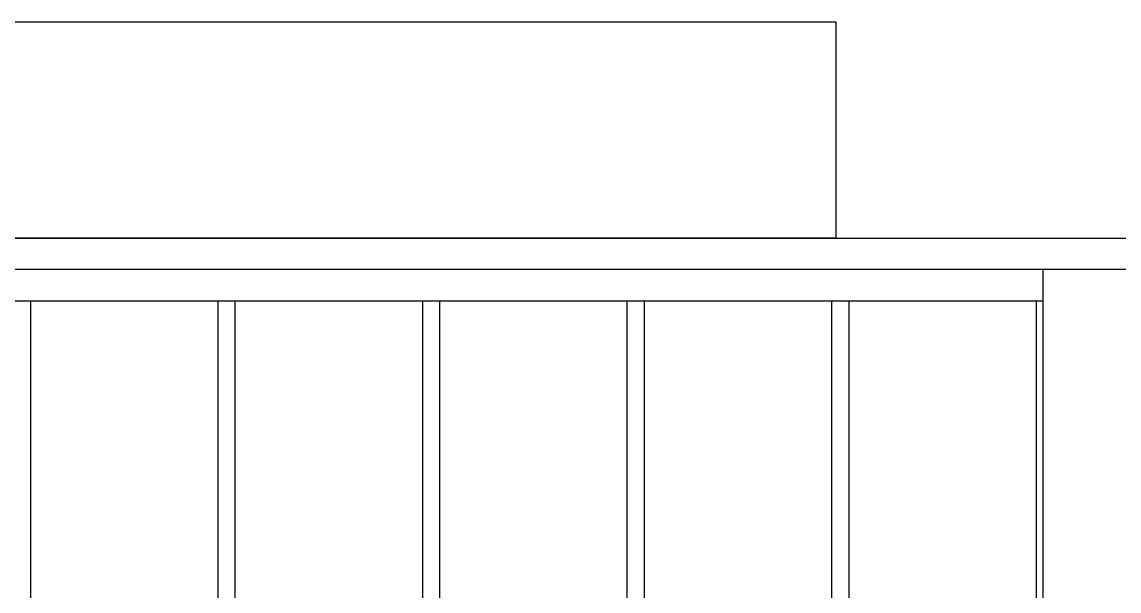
# Model space of a CAD drawing. Header units: millimetres. Extents: x 173236 to 801264, y -94969 to 615039.
# Drawn here: x 396359 to 397120, y -1269 to -874 of the extents above; entities that cross this region are included whole.
import ezdxf

# ---------------------------------------------------------------- set-up
doc = ezdxf.new("R2010")
doc.units = ezdxf.units.MM
doc.header["$MEASUREMENT"] = 0
for name, color, linetype in [('VOX-A-ELEV-1-NEAR', 130, 'Continuous'), ('VOX-A-ELEV-3', 135, 'Continuous'), ('VOX-A-WALL-PATT', 233, 'Continuous')]:
    doc.layers.add(name, color=color, linetype=linetype)

# ---------------------------------------------------------------- blocks, each defined once
blk = doc.blocks.new('west stsircase')
at = {"layer": 'VOX-A-WALL-PATT'}
for p, q in [((1460010.77, -673.82), (1460824.99, -673.82)), ((1460754.51, -695.72), (1460010.77, -695.72)), ((1460754.51, -695.72), (1460754.51, -717.63)), ((1460824.99, -695.72), (1460754.51, -695.72)), ((1460052.16, -717.63), (1460040.16, -717.63)), ((1460052.16, -954.92), (1460052.16, -717.63)), ((1460182.16, -717.63), (1460052.16, -717.63)), ((1460182.16, -1334.49), (1460182.16, -717.63)), ((1460194.16, -717.63), (1460182.16, -717.63)), ((1460194.16, -1451.85), (1460194.16, -717.63)), ((1460324.16, -717.63), (1460194.16, -717.63)), ((1460324.16, -1451.85), (1460324.16, -717.63)), ((1460336.16, -717.63), (1460324.16, -717.63)), ((1460466.16, -717.63), (1460336.16, -717.63)), ((1460336.16, -1334.49), (1460336.16, -717.63)), ((1460466.16, -1451.85), (1460466.16, -717.63)), ((1460478.16, -717.63), (1460466.16, -717.63)), ((1460608.16, -717.63), (1460478.16, -717.63)), ((1460478.16, -954.92), (1460478.16, -717.63)), ((1460608.16, -1334.49), (1460608.16, -717.63)), ((1460620.16, -717.63), (1460608.16, -717.63)), ((1460620.16, -1451.85), (1460620.16, -717.63)), ((1460750.16, -717.63), (1460620.16, -717.63)), ((1460750.16, -1451.85), (1460750.16, -717.63)), ((1460754.51, -717.63), (1460750.16, -717.63)), ((1460754.51, -717.63), (1460754.51, -1451.85))]:
    blk.add_line(p, q, dxfattribs=at)

msp = doc.modelspace()

# ---------------------------------------------------------------- linework, layer by layer
at = {"layer": 'VOX-A-ELEV-3'}
msp.add_lwpolyline([(388618.74, -873.82), (396923.29, -873.82), (396923.29, -1023.82), (388618.74, -1023.82)], close=True, dxfattribs=at)

# ---------------------------------------------------------------- block references
at = {"layer": 'VOX-A-ELEV-1-NEAR'}
msp.add_blockref('west stsircase', (-1063687.48, -350), dxfattribs=at)

doc.saveas('drawing.dxf')
